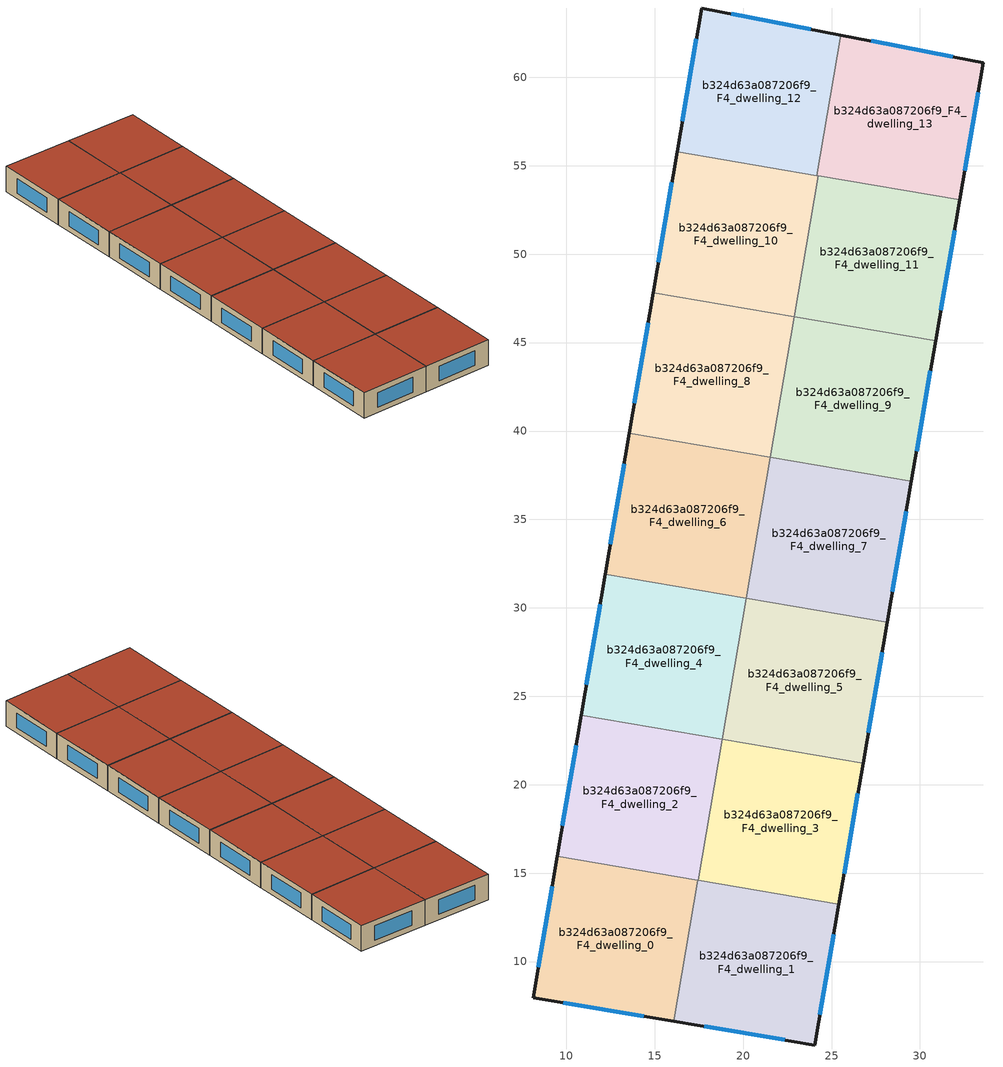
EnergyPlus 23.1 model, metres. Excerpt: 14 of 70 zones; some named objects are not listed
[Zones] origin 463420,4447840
b324d63a087206f9_F4_dwelling_0
 floor to b324d63a087206f9_F3_dwelling_0 (EU_floor_Construction): 17.45,14.61 16.09,6.62 8.14,7.97 9.49,15.96 z12
 wall outside (EU_wall_Construction): 9.49,15.96 8.14,7.97 16.09,6.62 z12:15
 wall to b324d63a087206f9_F4_dwelling_1 (EU_wall_Construction): 16.09,6.62 17.45,14.61 z12:15
 wall to b324d63a087206f9_F4_dwelling_2 (EU_wall_Construction): 17.45,14.61 9.49,15.96 z12:15
 window (EU_Window_Construction): 9.84,7.68 14.39,6.91 / 9.2,14.25 8.43,9.68 z12.64:14.36
 roof outside (EU_roof_Construction): 16.09,6.62 17.45,14.61 9.49,15.96 8.14,7.97 z15
b324d63a087206f9_F4_dwelling_1
 floor to b324d63a087206f9_F3_dwelling_1 (EU_floor_Construction): 25.42,13.25 24.05,5.28 16.09,6.62 17.45,14.61 z12
 wall outside (EU_wall_Construction): 16.09,6.62 24.05,5.28 25.42,13.25 z12:15
 wall to b324d63a087206f9_F4_dwelling_3 (EU_wall_Construction): 25.42,13.25 17.46,14.6 z12:15
 wall to b324d63a087206f9_F4_dwelling_2 (EU_wall_Construction): 17.46,14.6 17.45,14.61 z12:15
 window (EU_Window_Construction): 17.8,6.34 22.35,5.57 / 24.34,6.99 25.12,11.54 z12.64:14.36
 roof outside (EU_roof_Construction): 24.05,5.28 25.42,13.25 17.45,14.61 16.09,6.62 z15
b324d63a087206f9_F4_dwelling_10
 floor to b324d63a087206f9_F3_dwelling_10 (EU_floor_Construction): 24.25,54.42 22.9,46.47 14.91,47.83 16.27,55.78 z12
 wall outside (EU_wall_Construction): 16.27,55.78 14.91,47.83 z12:15
 wall to b324d63a087206f9_F4_dwelling_11 (EU_wall_Construction): 30.88,45.11 22.9,46.47 24.25,54.42 z12:15
 wall to b324d63a087206f9_F4_dwelling_12 (EU_wall_Construction): 24.16,54.44 16.27,55.78 z12:15
 wall to b324d63a087206f9_F4_dwelling_9 (EU_wall_Construction): 22.9,46.47 30.88,45.11 z12:15
 wall to b324d63a087206f9_F4_dwelling_8 (EU_wall_Construction): 14.91,47.83 22.89,46.47 z12:15
 wall to b324d63a087206f9_F4_dwelling_13 (EU_wall_Construction): 24.25,54.42 24.16,54.44 z12:15
 window (EU_Window_Construction): 15.98,54.08 15.2,49.53 z12.64:14.36
 roof outside (EU_roof_Construction): 22.9,46.47 24.25,54.42 16.27,55.78 14.91,47.83 z15
b324d63a087206f9_F4_dwelling_11
 floor to b324d63a087206f9_F3_dwelling_11 (EU_floor_Construction): 32.24,53.07 30.88,45.11 22.9,46.47 24.25,54.42 z12
 wall outside (EU_wall_Construction): 30.88,45.11 32.24,53.07 z12:15
 wall to b324d63a087206f9_F4_dwelling_13 (EU_wall_Construction): 32.24,53.07 24.25,54.42 z12:15
 window (EU_Window_Construction): 31.17,46.82 31.95,51.36 z12.64:14.36
 roof outside (EU_roof_Construction): 30.88,45.11 32.24,53.07 24.25,54.42 22.9,46.47 z15
b324d63a087206f9_F4_dwelling_12
 floor to b324d63a087206f9_F3_dwelling_12 (EU_floor_Construction): 25.52,62.39 24.16,54.44 16.27,55.78 17.65,63.92 z12
 wall outside (EU_wall_Construction): 25.52,62.39 17.65,63.92 16.27,55.78 z12:15
 wall to b324d63a087206f9_F4_dwelling_13 (EU_wall_Construction): 24.16,54.44 25.52,62.39 z12:15
 window (EU_Window_Construction): 17.35,62.18 16.56,57.52 / 23.83,62.72 19.34,63.59 z12.64:14.36
 roof outside (EU_roof_Construction): 24.16,54.44 25.52,62.39 17.65,63.92 16.27,55.78 z15
b324d63a087206f9_F4_dwelling_13
 floor to b324d63a087206f9_F3_dwelling_13 (EU_floor_Construction): 33.57,60.82 32.24,53.07 24.16,54.44 25.52,62.39 z12
 wall outside (EU_wall_Construction): 32.24,53.07 33.57,60.82 25.52,62.39 z12:15
 window (EU_Window_Construction): 31.85,61.16 27.24,62.05 / 32.53,54.73 33.29,59.16 z12.64:14.36
 roof outside (EU_roof_Construction): 32.24,53.07 33.57,60.82 25.52,62.39 24.16,54.44 z15
b324d63a087206f9_F4_dwelling_2
 floor to b324d63a087206f9_F3_dwelling_2 (EU_floor_Construction): 18.82,22.58 17.46,14.6 9.49,15.96 10.85,23.93 z12
 wall outside (EU_wall_Construction): 10.85,23.93 9.49,15.96 z12:15
 wall to b324d63a087206f9_F4_dwelling_3 (EU_wall_Construction): 17.46,14.6 18.82,22.58 z12:15
 wall to b324d63a087206f9_F4_dwelling_4 (EU_wall_Construction): 18.82,22.58 10.85,23.93 z12:15
 window (EU_Window_Construction): 10.56,22.23 9.78,17.67 z12.64:14.36
 roof outside (EU_roof_Construction): 17.46,14.6 18.82,22.58 10.85,23.93 9.49,15.96 z15
b324d63a087206f9_F4_dwelling_3
 floor to b324d63a087206f9_F3_dwelling_3 (EU_floor_Construction): 26.78,21.22 25.42,13.25 17.46,14.6 18.82,22.58 z12
 wall outside (EU_wall_Construction): 25.42,13.25 26.78,21.22 z12:15
 wall to b324d63a087206f9_F4_dwelling_5 (EU_wall_Construction): 26.78,21.22 18.82,22.58 z12:15
 window (EU_Window_Construction): 25.71,14.96 26.49,19.52 z12.64:14.36
 roof outside (EU_roof_Construction): 25.42,13.25 26.78,21.22 18.82,22.58 17.46,14.6 z15
b324d63a087206f9_F4_dwelling_4
 floor to b324d63a087206f9_F3_dwelling_4 (EU_floor_Construction): 20.18,30.55 18.82,22.58 10.85,23.93 12.21,31.9 z12
 wall outside (EU_wall_Construction): 12.21,31.9 10.85,23.93 z12:15
 wall to b324d63a087206f9_F4_dwelling_5 (EU_wall_Construction): 18.82,22.58 20.18,30.55 z12:15
 wall to b324d63a087206f9_F4_dwelling_6 (EU_wall_Construction): 20.18,30.55 12.21,31.9 z12:15
 window (EU_Window_Construction): 11.92,30.2 11.14,25.64 z12.64:14.36
 roof outside (EU_roof_Construction): 18.82,22.58 20.18,30.55 12.21,31.9 10.85,23.93 z15
b324d63a087206f9_F4_dwelling_5
 floor to b324d63a087206f9_F3_dwelling_5 (EU_floor_Construction): 28.15,29.19 26.78,21.22 18.82,22.58 20.18,30.55 z12
 wall outside (EU_wall_Construction): 26.78,21.22 28.15,29.19 z12:15
 wall to b324d63a087206f9_F4_dwelling_7 (EU_wall_Construction): 28.15,29.19 20.18,30.55 z12:15
 window (EU_Window_Construction): 27.08,22.93 27.86,27.49 z12.64:14.36
 roof outside (EU_roof_Construction): 26.78,21.22 28.15,29.19 20.18,30.55 18.82,22.58 z15
b324d63a087206f9_F4_dwelling_6
 floor to b324d63a087206f9_F3_dwelling_6 (EU_floor_Construction): 21.54,38.51 20.18,30.55 12.21,31.9 13.56,39.87 z12
 wall outside (EU_wall_Construction): 13.56,39.87 12.21,31.9 z12:15
 wall to b324d63a087206f9_F4_dwelling_7 (EU_wall_Construction): 20.18,30.55 21.54,38.51 z12:15
 wall to b324d63a087206f9_F4_dwelling_8 (EU_wall_Construction): 21.54,38.51 13.56,39.87 z12:15
 window (EU_Window_Construction): 13.27,38.16 12.5,33.61 z12.64:14.36
 roof outside (EU_roof_Construction): 20.18,30.55 21.54,38.51 13.56,39.87 12.21,31.9 z15
b324d63a087206f9_F4_dwelling_7
 floor to b324d63a087206f9_F3_dwelling_7 (EU_floor_Construction): 29.52,37.16 28.15,29.19 20.18,30.55 21.54,38.51 z12
 wall outside (EU_wall_Construction): 28.15,29.19 29.52,37.16 z12:15
 wall to b324d63a087206f9_F4_dwelling_9 (EU_wall_Construction): 29.52,37.16 21.54,38.51 z12:15
 window (EU_Window_Construction): 28.44,30.9 29.22,35.45 z12.64:14.36
 roof outside (EU_roof_Construction): 28.15,29.19 29.52,37.16 21.54,38.51 20.18,30.55 z15
b324d63a087206f9_F4_dwelling_8
 floor to b324d63a087206f9_F3_dwelling_8 (EU_floor_Construction): 22.9,46.47 21.54,38.51 13.56,39.87 14.91,47.83 z12
 wall outside (EU_wall_Construction): 14.91,47.83 13.56,39.87 z12:15
 wall to b324d63a087206f9_F4_dwelling_9 (EU_wall_Construction): 21.54,38.51 22.9,46.47 z12:15
 window (EU_Window_Construction): 14.62,46.12 13.85,41.57 z12.64:14.36
 roof outside (EU_roof_Construction): 21.54,38.51 22.9,46.47 14.91,47.83 13.56,39.87 z15
b324d63a087206f9_F4_dwelling_9
 floor to b324d63a087206f9_F3_dwelling_9 (EU_floor_Construction): 30.88,45.11 29.52,37.16 21.54,38.51 22.9,46.47 z12
 wall outside (EU_wall_Construction): 29.52,37.16 30.88,45.11 z12:15
 window (EU_Window_Construction): 29.81,38.86 30.59,43.41 z12.64:14.36
 roof outside (EU_roof_Construction): 29.52,37.16 30.88,45.11 22.9,46.47 21.54,38.51 z15
[Building]
EU S2 Campaign: North Axis=0; Terrain=City; Solar Distribution=FullExterior
[Site:Location]
Yerevan-Zvartnots.Intl.AP: Latitude=40.15; Longitude=44.383; Time Zone=4; Elevation=854
[SizingPeriod:WeatherFileDays]
AnnualSizingPeriod: Begin Month=1; Begin Day of Month=1; End Month=12; End Day of Month=31; Day of Week for Start Day=Monday; Use Weather File Daylight Saving Period=No; Use Weather File Rain and Snow Indicators=No
[MATERIAL]
EU_InternalMass_Material: Roughness=MediumRough; Thickness=0.1; Conductivity=1; Density=1800; Specific Heat=900; Thermal Absorptance=0.9; Solar Absorptance=0.7; Visible Absorptance=0.7
[MATERIAL:NOMASS] Roughness=MediumRough; Thermal Absorptance=0.9; Solar Absorptance=0.7; Visible Absorptance=0.7
Name | Thermal Resistance
EU_wall_NoMass | 1.05043
EU_roof_NoMass | 1.45357
EU_floor_NoMass | 0.478065
[WINDOWMATERIAL:SIMPLEGLAZINGSYSTEM]
EU_Window_SimpleGlazing: UFactor=2.5566; Solar Heat Gain Coefficient=0.75; Visible Transmittance=0.75
[CONSTRUCTION]
EU_wall_Construction: EU_wall_NoMass
EU_roof_Construction: EU_roof_NoMass
EU_floor_Construction: EU_floor_NoMass
EU_Window_Construction: EU_Window_SimpleGlazing
EU_InternalMass_Construction: EU_InternalMass_Material
[ZONE] Type=1; Multiplier=1; Ceiling Height=autocalculate; Floor Area=autocalculate; Part of Total Floor Area=Yes
Name | Volume
b324d63a087206f9_F4_dwelling_0 | 196.064
b324d63a087206f9_F4_dwelling_1 | 196.085
b324d63a087206f9_F4_dwelling_10 | 196.087
b324d63a087206f9_F4_dwelling_11; b324d63a087206f9_F4_dwelling_6 | 196.074
b324d63a087206f9_F4_dwelling_12 | 196.078
b324d63a087206f9_F4_dwelling_13 | 196.05
b324d63a087206f9_F4_dwelling_2 | 196.065
b324d63a087206f9_F4_dwelling_3 | 196.033
b324d63a087206f9_F4_dwelling_4 | 196.051
b324d63a087206f9_F4_dwelling_5 | 196.062
b324d63a087206f9_F4_dwelling_7 | 196.071
b324d63a087206f9_F4_dwelling_8 | 196.075
b324d63a087206f9_F4_dwelling_9 | 196.047
[INTERNALMASS] Construction=EU_InternalMass_Construction
Name | Zone or ZoneList | Surface Area
b324d63a087206f9_F4_dwelling_0_EU_InternalMass | b324d63a087206f9_F4_dwelling_0 | 65.3526
b324d63a087206f9_F4_dwelling_1_EU_InternalMass | b324d63a087206f9_F4_dwelling_1 | 65.3606
b324d63a087206f9_F4_dwelling_2_EU_InternalMass | b324d63a087206f9_F4_dwelling_2 | 65.3573
b324d63a087206f9_F4_dwelling_3_EU_InternalMass | b324d63a087206f9_F4_dwelling_3 | 65.3461
b324d63a087206f9_F4_dwelling_4_EU_InternalMass | b324d63a087206f9_F4_dwelling_4 | 65.3533
b324d63a087206f9_F4_dwelling_5_EU_InternalMass | b324d63a087206f9_F4_dwelling_5 | 65.3551
b324d63a087206f9_F4_dwelling_6_EU_InternalMass | b324d63a087206f9_F4_dwelling_6 | 65.3613
b324d63a087206f9_F4_dwelling_7_EU_InternalMass | b324d63a087206f9_F4_dwelling_7 | 65.3547
b324d63a087206f9_F4_dwelling_8_EU_InternalMass | b324d63a087206f9_F4_dwelling_8 | 65.3569
b324d63a087206f9_F4_dwelling_9_EU_InternalMass | b324d63a087206f9_F4_dwelling_9 | 65.348
b324d63a087206f9_F4_dwelling_10_EU_InternalMass | b324d63a087206f9_F4_dwelling_10 | 65.3628
b324d63a087206f9_F4_dwelling_11_EU_InternalMass | b324d63a087206f9_F4_dwelling_11 | 65.3579
b324d63a087206f9_F4_dwelling_12_EU_InternalMass | b324d63a087206f9_F4_dwelling_12 | 65.3589
b324d63a087206f9_F4_dwelling_13_EU_InternalMass | b324d63a087206f9_F4_dwelling_13 | 65.3495
[OTHEREQUIPMENT] Fuel Type=Electricity; Design Level Calculation Method=Watts/Area; Power per Zone Floor Area=1; Fraction Latent=0; Fraction Radiant=0; Fraction Lost=0; Carbon Dioxide Generation Rate=0; EndUse Subcategory=EU_Step8_InternalGains
Name | Zone or ZoneList or Space or SpaceList | Schedule
EU_Step8_InternalGain_b324d63a087206f9_F4_dwelling_0_f000 | b324d63a087206f9_F4_dwelling_0 | EU_Step8_GainSchedule_b324d63a087206f9_F4_dwelling_0_f000
EU_Step8_InternalGain_b324d63a087206f9_F4_dwelling_1_f000 | b324d63a087206f9_F4_dwelling_1 | EU_Step8_GainSchedule_b324d63a087206f9_F4_dwelling_1_f000
EU_Step8_InternalGain_b324d63a087206f9_F4_dwelling_2_f000 | b324d63a087206f9_F4_dwelling_2 | EU_Step8_GainSchedule_b324d63a087206f9_F4_dwelling_2_f000
EU_Step8_InternalGain_b324d63a087206f9_F4_dwelling_3_f000 | b324d63a087206f9_F4_dwelling_3 | EU_Step8_GainSchedule_b324d63a087206f9_F4_dwelling_3_f000
EU_Step8_InternalGain_b324d63a087206f9_F4_dwelling_4_f000 | b324d63a087206f9_F4_dwelling_4 | EU_Step8_GainSchedule_b324d63a087206f9_F4_dwelling_4_f000
EU_Step8_InternalGain_b324d63a087206f9_F4_dwelling_5_f000 | b324d63a087206f9_F4_dwelling_5 | EU_Step8_GainSchedule_b324d63a087206f9_F4_dwelling_5_f000
EU_Step8_InternalGain_b324d63a087206f9_F4_dwelling_6_f000 | b324d63a087206f9_F4_dwelling_6 | EU_Step8_GainSchedule_b324d63a087206f9_F4_dwelling_6_f000
EU_Step8_InternalGain_b324d63a087206f9_F4_dwelling_7_f000 | b324d63a087206f9_F4_dwelling_7 | EU_Step8_GainSchedule_b324d63a087206f9_F4_dwelling_7_f000
EU_Step8_InternalGain_b324d63a087206f9_F4_dwelling_8_f000 | b324d63a087206f9_F4_dwelling_8 | EU_Step8_GainSchedule_b324d63a087206f9_F4_dwelling_8_f000
EU_Step8_InternalGain_b324d63a087206f9_F4_dwelling_9_f000 | b324d63a087206f9_F4_dwelling_9 | EU_Step8_GainSchedule_b324d63a087206f9_F4_dwelling_9_f000
EU_Step8_InternalGain_b324d63a087206f9_F4_dwelling_10_f000 | b324d63a087206f9_F4_dwelling_10 | EU_Step8_GainSchedule_b324d63a087206f9_F4_dwelling_10_f000
EU_Step8_InternalGain_b324d63a087206f9_F4_dwelling_11_f000 | b324d63a087206f9_F4_dwelling_11 | EU_Step8_GainSchedule_b324d63a087206f9_F4_dwelling_11_f000
EU_Step8_InternalGain_b324d63a087206f9_F4_dwelling_12_f000 | b324d63a087206f9_F4_dwelling_12 | EU_Step8_GainSchedule_b324d63a087206f9_F4_dwelling_12_f000
EU_Step8_InternalGain_b324d63a087206f9_F4_dwelling_13_f000 | b324d63a087206f9_F4_dwelling_13 | EU_Step8_GainSchedule_b324d63a087206f9_F4_dwelling_13_f000
[ZONEVENTILATION:DESIGNFLOWRATE] Schedule=EU_AlwaysOn; Design Flow Rate Calculation Method=AirChanges/Hour; Air Changes per Hour=0.557805; Ventilation Type=Natural; Fan Pressure Rise=0; Fan Total Efficiency=1; Constant Term Coefficient=1; Temperature Term Coefficient=0; Velocity Term Coefficient=0; Velocity Squared Term Coefficient=0; Minimum Indoor Temperature=-100; Maximum Indoor Temperature=100; Delta Temperature=-100; Minimum Outdoor Temperature=-100; Maximum Outdoor Temperature=100; Maximum Wind Speed=40
Name | Zone or ZoneList or Space or SpaceList
EU_ConstantAir_b324d63a087206f9_F4_dwelling_0 | b324d63a087206f9_F4_dwelling_0
EU_ConstantAir_b324d63a087206f9_F4_dwelling_1 | b324d63a087206f9_F4_dwelling_1
EU_ConstantAir_b324d63a087206f9_F4_dwelling_2 | b324d63a087206f9_F4_dwelling_2
EU_ConstantAir_b324d63a087206f9_F4_dwelling_3 | b324d63a087206f9_F4_dwelling_3
EU_ConstantAir_b324d63a087206f9_F4_dwelling_4 | b324d63a087206f9_F4_dwelling_4
EU_ConstantAir_b324d63a087206f9_F4_dwelling_5 | b324d63a087206f9_F4_dwelling_5
EU_ConstantAir_b324d63a087206f9_F4_dwelling_6 | b324d63a087206f9_F4_dwelling_6
EU_ConstantAir_b324d63a087206f9_F4_dwelling_7 | b324d63a087206f9_F4_dwelling_7
EU_ConstantAir_b324d63a087206f9_F4_dwelling_8 | b324d63a087206f9_F4_dwelling_8
EU_ConstantAir_b324d63a087206f9_F4_dwelling_9 | b324d63a087206f9_F4_dwelling_9
EU_ConstantAir_b324d63a087206f9_F4_dwelling_10 | b324d63a087206f9_F4_dwelling_10
EU_ConstantAir_b324d63a087206f9_F4_dwelling_11 | b324d63a087206f9_F4_dwelling_11
EU_ConstantAir_b324d63a087206f9_F4_dwelling_12 | b324d63a087206f9_F4_dwelling_12
EU_ConstantAir_b324d63a087206f9_F4_dwelling_13 | b324d63a087206f9_F4_dwelling_13
[HVACTEMPLATE:ZONE:IDEALLOADSAIRSYSTEM] System Availability Schedule=EU_AlwaysOn; Maximum Heating Supply Air Temperature=50; Minimum Cooling Supply Air Temperature=13; Maximum Heating Supply Air Humidity Ratio=0.0156; Minimum Cooling Supply Air Humidity Ratio=0.0077; Heating Limit=NoLimit; Cooling Limit=NoLimit; Heating Availability Schedule=EU_AlwaysOn; Cooling Availability Schedule=EU_CoolingOff; Dehumidification Control Type=ConstantSensibleHeatRatio; Cooling Sensible Heat Ratio=0.7; Dehumidification Setpoint=60; Humidification Control Type=None; Humidification Setpoint=30; Outdoor Air Method=None; Outdoor Air Flow Rate per Person=0.00944; Outdoor Air Flow Rate per Zone Floor Area=0; Outdoor Air Flow Rate per Zone=0; Demand Controlled Ventilation Type=None; Outdoor Air Economizer Type=NoEconomizer; Heat Recovery Type=None; Sensible Heat Recovery Effectiveness=0.7; Latent Heat Recovery Effectiveness=0.65
Name | Template Thermostat
b324d63a087206f9_F4_dwelling_0 | EU_HeatOnly_b324d63a087206f9_F4_dwelling_0
b324d63a087206f9_F4_dwelling_1 | EU_HeatOnly_b324d63a087206f9_F4_dwelling_1
b324d63a087206f9_F4_dwelling_2 | EU_HeatOnly_b324d63a087206f9_F4_dwelling_2
b324d63a087206f9_F4_dwelling_3 | EU_HeatOnly_b324d63a087206f9_F4_dwelling_3
b324d63a087206f9_F4_dwelling_4 | EU_HeatOnly_b324d63a087206f9_F4_dwelling_4
b324d63a087206f9_F4_dwelling_5 | EU_HeatOnly_b324d63a087206f9_F4_dwelling_5
b324d63a087206f9_F4_dwelling_6 | EU_HeatOnly_b324d63a087206f9_F4_dwelling_6
b324d63a087206f9_F4_dwelling_7 | EU_HeatOnly_b324d63a087206f9_F4_dwelling_7
b324d63a087206f9_F4_dwelling_8 | EU_HeatOnly_b324d63a087206f9_F4_dwelling_8
b324d63a087206f9_F4_dwelling_9 | EU_HeatOnly_b324d63a087206f9_F4_dwelling_9
b324d63a087206f9_F4_dwelling_10 | EU_HeatOnly_b324d63a087206f9_F4_dwelling_10
b324d63a087206f9_F4_dwelling_11 | EU_HeatOnly_b324d63a087206f9_F4_dwelling_11
b324d63a087206f9_F4_dwelling_12 | EU_HeatOnly_b324d63a087206f9_F4_dwelling_12
b324d63a087206f9_F4_dwelling_13 | EU_HeatOnly_b324d63a087206f9_F4_dwelling_13
[SIZING:ZONE] Zone Cooling Design Supply Air Temperature Input Method=SupplyAirTemperature; Zone Cooling Design Supply Air Temperature=13; Zone Heating Design Supply Air Temperature Input Method=SupplyAirTemperature; Zone Heating Design Supply Air Temperature=50; Zone Cooling Design Supply Air Humidity Ratio=0.008; Zone Heating Design Supply Air Humidity Ratio=0.008; Cooling Design Air Flow Method=DesignDay; Cooling Design Air Flow Rate=0; Cooling Minimum Air Flow per Zone Floor Area=0.000762; Cooling Minimum Air Flow=0; Cooling Minimum Air Flow Fraction=0.2; Heating Design Air Flow Method=DesignDay; Heating Design Air Flow Rate=0; Heating Maximum Air Flow per Zone Floor Area=0.002032; Heating Maximum Air Flow=0.141576; Heating Maximum Air Flow Fraction=0.3; Account for Dedicated Outdoor Air System=No; Dedicated Outdoor Air System Control Strategy=NeutralSupplyAir; Dedicated Outdoor Air Low Setpoint Temperature for Design=autosize; Dedicated Outdoor Air High Setpoint Temperature for Design=autosize; Zone Load Sizing Method=Sensible Load Only No Latent Load; Zone Latent Cooling Design Supply Air Humidity Ratio Input Method=HumidityRatioDifference; Zone Cooling Design Supply Air Humidity Ratio Difference=0.005; Zone Latent Heating Design Supply Air Humidity Ratio Input Method=HumidityRatioDifference; Zone Humidification Design Supply Air Humidity Ratio Difference=0.005
b324d63a087206f9_F4_dwelling_0; b324d63a087206f9_F4_dwelling_1; b324d63a087206f9_F4_dwelling_2; b324d63a087206f9_F4_dwelling_3; b324d63a087206f9_F4_dwelling_4; b324d63a087206f9_F4_dwelling_5; b324d63a087206f9_F4_dwelling_6; b324d63a087206f9_F4_dwelling_7; b324d63a087206f9_F4_dwelling_8; b324d63a087206f9_F4_dwelling_9; b324d63a087206f9_F4_dwelling_10; b324d63a087206f9_F4_dwelling_11; b324d63a087206f9_F4_dwelling_12; b324d63a087206f9_F4_dwelling_13
[SCHEDULE:CONSTANT]
Name | Hourly Value
EU_AlwaysOn | 1
EU_CoolingOff | 0
[SCHEDULE:FILE] Column Number=1; Rows to Skip at Top=0; Number of Hours of Data=8760; Column Separator=Comma; Interpolate to Timestep=No; Minutes per Item=60; Adjust Schedule for Daylight Savings=Yes
Name | File
EU_Step8_GainSchedule_b324d63a087206f9_F4_dwelling_0_f000 | ../../schedules/b324d63a087206f9/b324d63a087206f9_F4_dwelling_0_f000_gain.csv
EU_Step8_GainSchedule_b324d63a087206f9_F4_dwelling_1_f000 | ../../schedules/b324d63a087206f9/b324d63a087206f9_F4_dwelling_1_f000_gain.csv
EU_Step8_GainSchedule_b324d63a087206f9_F4_dwelling_2_f000 | ../../schedules/b324d63a087206f9/b324d63a087206f9_F4_dwelling_2_f000_gain.csv
EU_Step8_GainSchedule_b324d63a087206f9_F4_dwelling_3_f000 | ../../schedules/b324d63a087206f9/b324d63a087206f9_F4_dwelling_3_f000_gain.csv
EU_Step8_GainSchedule_b324d63a087206f9_F4_dwelling_4_f000 | ../../schedules/b324d63a087206f9/b324d63a087206f9_F4_dwelling_4_f000_gain.csv
EU_Step8_GainSchedule_b324d63a087206f9_F4_dwelling_5_f000 | ../../schedules/b324d63a087206f9/b324d63a087206f9_F4_dwelling_5_f000_gain.csv
EU_Step8_GainSchedule_b324d63a087206f9_F4_dwelling_6_f000 | ../../schedules/b324d63a087206f9/b324d63a087206f9_F4_dwelling_6_f000_gain.csv
EU_Step8_GainSchedule_b324d63a087206f9_F4_dwelling_7_f000 | ../../schedules/b324d63a087206f9/b324d63a087206f9_F4_dwelling_7_f000_gain.csv
EU_Step8_GainSchedule_b324d63a087206f9_F4_dwelling_8_f000 | ../../schedules/b324d63a087206f9/b324d63a087206f9_F4_dwelling_8_f000_gain.csv
EU_Step8_GainSchedule_b324d63a087206f9_F4_dwelling_9_f000 | ../../schedules/b324d63a087206f9/b324d63a087206f9_F4_dwelling_9_f000_gain.csv
EU_Step8_GainSchedule_b324d63a087206f9_F4_dwelling_10_f000 | ../../schedules/b324d63a087206f9/b324d63a087206f9_F4_dwelling_10_f000_gain.csv
EU_Step8_GainSchedule_b324d63a087206f9_F4_dwelling_11_f000 | ../../schedules/b324d63a087206f9/b324d63a087206f9_F4_dwelling_11_f000_gain.csv
EU_Step8_GainSchedule_b324d63a087206f9_F4_dwelling_12_f000 | ../../schedules/b324d63a087206f9/b324d63a087206f9_F4_dwelling_12_f000_gain.csv
EU_Step8_GainSchedule_b324d63a087206f9_F4_dwelling_13_f000 | ../../schedules/b324d63a087206f9/b324d63a087206f9_F4_dwelling_13_f000_gain.csv
